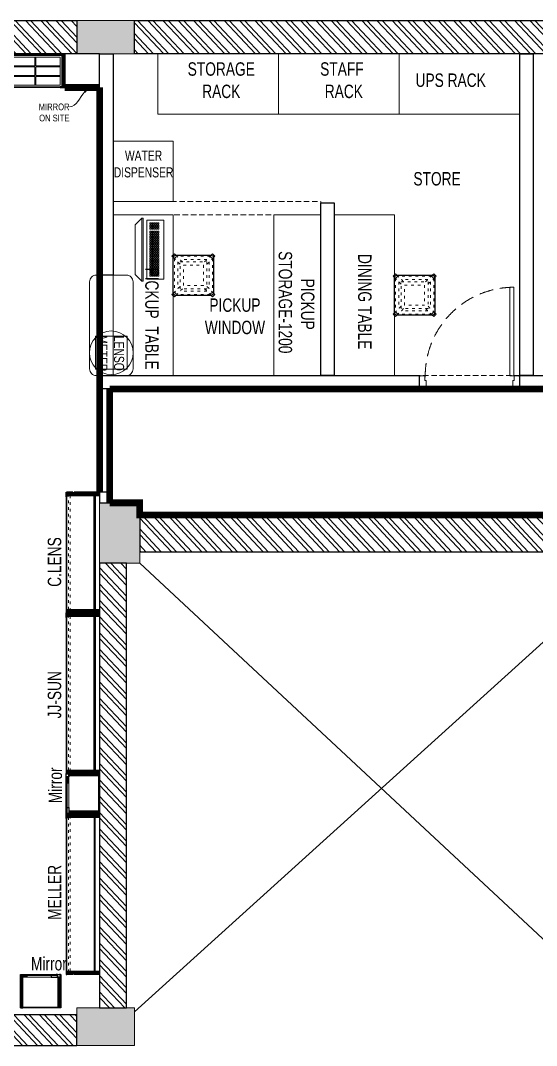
# Model space of a CAD drawing. Header units: feet. Extents: x 3559185 to 3582052, y -5471326 to -5463636.
# Drawn here: x 3568762 to 3572612, y -5471306 to -5463656 of the extents above; entities that cross this region are included whole.
import ezdxf
from ezdxf import colors
from ezdxf.entities.mleader import LeaderData, LeaderLine
from ezdxf.math import Vec2, Vec3

# ---------------------------------------------------------------- set-up
doc = ezdxf.new("R2010")
doc.units = ezdxf.units.FT
doc.header["$LTSCALE"] = 33
doc.header["$MEASUREMENT"] = 0
for name, pattern in [('a_p6_plan_L18$0$HIDDEN', [0.375, 0.25, -0.125]), ('ACAD_ISO03W100', [30, 12, -18]), ('HIDDEN2', [4.7625, 3.175, -1.5875])]:
    doc.linetypes.add(name, pattern=pattern)
doc.layers.add('A-WALL', color=1, linetype='Continuous')
doc.layers.add('LAMINATE FINISH', color=80, linetype='Continuous')
for name, color, linetype, lineweight in [('Column', 243, 'Continuous', 9), ('Door', 2, 'Continuous', 13), ('LENS-CURTAIN', 5, 'a_p6_plan_L18$0$HIDDEN', 9), ('LENS-DOOR', 34, 'Continuous', 20), ('LENS-PARTITION', 21, 'Continuous', 25), ('LENS-TEXT', 31, 'Continuous', 5), ('LENS_DIMENSION', 193, 'Continuous', 0), ('LENS_TEXT', 31, 'Continuous', 5), ('LK-EQPMT', 3, 'Continuous', 18), ('LK-FF&E WALL', 1, 'Continuous', 9), ('LK-FLUTTED FINISH', 20, 'Continuous', 30), ('LK-IT', 3, 'Continuous', 18), ('LK-MIRROR', 133, 'Continuous', 13), ('LK-TILES FINISH', 251, 'Continuous', 5), ('LN-ELEVATION-1', 81, 'Continuous', 25), ('LN-ELEVATION-2', 103, 'Continuous', 20), ('LN-ELEVATION-3', 125, 'Continuous', 18), ('LN-ELEVATION-4', 145, 'Continuous', 13), ('LN-ELEVATION-5', 167, 'Continuous', 5), ('LN-HATCH', 251, 'Continuous', 0), ('PLANO-TXT', 252, 'Continuous', 5)]:
    doc.layers.add(name, color=color, linetype=linetype, lineweight=lineweight)
doc.styles.add('LK TXT', font='GILC____.TTF', dxfattribs={"height": 100})
doc.styles.get("Standard").update_dxf_attribs({"font": 'GILC____.TTF'})
pattern_1 = [(313.11, (-2978852.49, 5467675.42), (60.7760807, 56.89315), []), (313.11, (-2978853.79, 5467636.19), (60.7760807, 56.89315), [])]
pattern_2 = [(45, (4209746.0415, 1706864.74), (-4.4901280605, 4.4901280605), [])]
pattern_3 = [(45, (4210046.0415, 1706864.74), (-4.4901280605, 4.4901280605), [])]
pattern_4 = [(45, (7858558.917, 3503823.203), (-4.4901280605, 4.4901280605), [])]

# ---------------------------------------------------------------- blocks, each defined once
blk = doc.blocks.new('A$C12d2271f')
at = {"layer": 'Column'}
h = blk.add_hatch(color=8, dxfattribs=at)
h.dxf.hatch_style = 1
h.paths.add_polyline_path([(-12700, 4050), (-12700, 3600), (-12400, 3600), (-12400, 4050)])
h.paths.add_polyline_path([(-12870, 7650), (-12870, 7400), (-12440, 7400), (-12440, 7650)])
h.paths.add_polyline_path([(-12870, 280), (-12870, 0), (-12440, 0), (-12440, 280)])
h.paths.add_polyline_path([(-15950, 4050), (-15950, 3600), (-15650, 3600), (-15650, 4050)])
h.paths.add_polyline_path([(-16110, 280), (-16110, 0), (-15680, 0), (-15680, 280)])
h.paths.add_polyline_path([(-19100, 280), (-19100, 0), (-18670, 0), (-18670, 280)])
h.paths.add_polyline_path([(-19100, 7650), (-19100, 7400), (-18670, 7400), (-18670, 7650)])
h.paths.add_polyline_path([(-16110, 7650), (-16110, 7400), (-15680, 7400), (-15680, 7650)])
h.paths.add_polyline_path([(-21990, 7650), (-21990, 7200), (-21690, 7200), (-21690, 7650)])
h.paths.add_polyline_path([(-21990, 4050), (-21990, 3600), (-21690, 3600), (-21690, 4050)])
h.paths.add_polyline_path([(-21990, 450), (-21990, 0), (-21690, 0), (-21690, 450)])
h = blk.add_hatch(color=8, dxfattribs=at)
h.dxf.hatch_style = 1
h.paths.add_polyline_path([(-370, 7650), (-370, 7400), (0, 7400), (0, 7650)])
h.paths.add_polyline_path([(-2375, 7650), (-2375, 7400), (-1945, 7400), (-1945, 7650)])
h.paths.add_polyline_path([(-2195, 4050), (-2195, 3600), (-1895, 3600), (-1895, 4050)])
h.paths.add_polyline_path([(-370, 280), (-370, 0), (-300, 0), (0, 0), (0, 280)])
h.paths.add_polyline_path([(-2380, 280), (-2380, 0), (-2310, 0), (-1945, 0), (-1945, 280)])
h.paths.add_polyline_path([(-5480, 4050), (-5480, 3600), (-5180, 3600), (-5180, 4050)])
h.paths.add_polyline_path([(-5575, 7650), (-5575, 7400), (-5145, 7400), (-5145, 7650)])
h.paths.add_polyline_path([(-5575, 280), (-5575, 0), (-5505, 0), (-5145, 0), (-5145, 280)])
h.paths.add_polyline_path([(-8810, 280), (-8810, 0), (-8740, 0), (-8380, 0), (-8380, 280)])
h.paths.add_polyline_path([(-8740, 4050), (-8740, 3600), (-8440, 3600), (-8440, 4050)])
h.paths.add_polyline_path([(-8810, 7650), (-8810, 7400), (-8380, 7400), (-8380, 7650)])
h.paths.add_polyline_path([(-10265, 626.3), (-10986.6, 626.3), (-10986.6, 214.1), (-10265, 214.1)], flags=9)
at = {"layer": 'LN-HATCH'}
h = blk.add_hatch(dxfattribs=at)
h.set_pattern_fill('ANSI32', color=256, scale=222, angle=268.11)
h.set_pattern_definition(pattern_1)
h.paths.add_polyline_path([(-8740, 3960), (-12400, 3960), (-12400, 3685), (-8740, 3685)])
h.paths.add_polyline_path([(-12500, 3600), (-12700, 3600), (-12700, 280), (-12500, 280)])
h.paths.add_polyline_path([(-8640, 280), (-8440, 280), (-8440, 3600), (-8640, 3600)])
h.paths.add_polyline_path([(-5215, 280), (-5415, 280), (-5415, 3600), (-5215, 3600)])
h.paths.add_polyline_path([(-5215, 4050), (-5415, 4050), (-5415, 7400), (-5215, 7400)])
h.paths.add_polyline_path([(-8380, 7650), (-5575, 7650), (-5575, 7400), (-8380, 7400)])
h.paths.add_polyline_path([(-12440, 7650), (-8810, 7650), (-8810, 7400), (-12440, 7400)])
h.paths.add_polyline_path([(-15680, 7650), (-12870, 7650), (-12870, 7400), (-15680, 7400)])
h.paths.add_polyline_path([(-18670, 7650), (-16110, 7650), (-16110, 7400), (-18670, 7400)])
h.paths.add_polyline_path([(-21690, 7650), (-19100, 7650), (-19100, 7400), (-21690, 7400)])
h.paths.add_polyline_path([(-5145, 7650), (-2375, 7650), (-2375, 7400), (-5145, 7400)])
h.paths.add_polyline_path([(-1945, 7650), (-1115, 7650), (-1115, 7400), (-1945, 7400)])
h.paths.add_polyline_path([(-1945, 7400), (-2195, 7400), (-2195, 5230), (-1945, 5230), (-1945, 5380), (-250, 5380), (-250, 5630), (-1945, 5630)])
h.paths.add_polyline_path([(-250, 7400), (0, 7400), (0, 280), (-250, 280)])
h.paths.add_polyline_path([(-370, 7650), (-465, 7650), (-465, 7400), (-370, 7400)])
h = blk.add_hatch(dxfattribs=at)
h.set_pattern_fill('ANSI32', color=256, scale=222, angle=268.11)
h.set_pattern_definition(pattern_1)
h.paths.add_polyline_path([(-21690, 0), (-19100, 0), (-19100, 230), (-21690, 230)])
h.paths.add_polyline_path([(-16110, 0), (-18670, 0), (-18670, 230), (-16110, 230)])
h.paths.add_polyline_path([(-15680, 0), (-12870, 0), (-12870, 230), (-15680, 230)])
h.paths.add_polyline_path([(-8380, 0), (-5575, 0), (-5575, 230), (-8380, 230)])
at = {"layer": 'A-WALL'}
for points in [[(-15680, 7650), (-12870, 7650), (-12870, 7400), (-15680, 7400)], [(-12440, 7650), (-8810, 7650), (-8810, 7400), (-12440, 7400)], [(-8740, 3960), (-12400, 3960), (-12400, 3685), (-8740, 3685)], [(-12500, 3600), (-12700, 3600), (-12700, 280), (-12500, 280)], [(-15680, 0), (-12870, 0), (-12870, 230), (-15680, 230)]]:
    blk.add_lwpolyline(points, close=True, dxfattribs=at)
for points in [[(-8740, 3600), (-12440, 250)], [(-12400, 3600), (-8810, 250)]]:
    blk.add_lwpolyline(points, dxfattribs=at)
at = {"layer": 'Column'}
for points in [[(-12440, 7650), (-12440, 7400), (-12870, 7400), (-12870, 7650)], [(-12700, 3600), (-12700, 4050), (-12400, 4050), (-12400, 3600)], [(-12440, 280), (-12440, 0), (-12870, 0), (-12870, 280)]]:
    blk.add_lwpolyline(points, close=True, dxfattribs=at)
blk = doc.blocks.new('JJ SH 1200')
at = {"layer": 'LN-HATCH', "ltscale": 0.5}
h = blk.add_hatch(dxfattribs=at)
h.set_pattern_fill('ANSI31', color=256, scale=2)
h.set_pattern_definition([(45, (4097187.331, 1708800.267), (-4.4901280605, 4.4901280605), [])])
h.paths.add_polyline_path([(792.1, 220), (792.1, 30), (786.1, 30), (786.1, 20), (792.1, 20), (792.1, -24), (767.1, -24), (767.1, 220)])
h.paths.add_polyline_path([(-382.9, 180), (767.1, 180), (767.1, 186), (-382.9, 186)])
h.paths.add_polyline_path([(757.1, -24), (757.1, -30), (792.1, -30), (792.1, -24)])
h.paths.add_polyline_path([(-407.9, 220), (-407.9, 30), (-401.9, 30), (-401.9, 20), (-407.9, 20), (-407.9, -24), (-382.9, -24), (-382.9, 220)])
h.paths.add_polyline_path([(-372.9, -24), (-372.9, -30), (-407.9, -30), (-407.9, -24)])
at = {"layer": 'LN-ELEVATION-1', "ltscale": 0.5}
for points in [[(-407.9, 220), (-407.9, 30), (-401.9, 30), (-401.9, 20), (-407.9, 20), (-407.9, -24), (-382.9, -24), (-382.9, 220)], [(-382.9, 180), (767.1, 180), (767.1, 186), (-382.9, 186)], [(792.1, 220), (792.1, 30), (786.1, 30), (786.1, 20), (792.1, 20), (792.1, -24), (767.1, -24), (767.1, 220)], [(-372.9, -24), (-372.9, -30), (-407.9, -30), (-407.9, -24)], [(757.1, -24), (757.1, -30), (792.1, -30), (792.1, -24)]]:
    blk.add_lwpolyline(points, close=True, dxfattribs=at)
at = {"layer": 'LN-ELEVATION-3', "ltscale": 0.5}
for p, q in [((767.1, 220), (-382.9, 220)), ((757.1, -24), (-372.9, -24)), ((-372.9, -30), (757.1, -30))]:
    blk.add_line(p, q, dxfattribs=at)
at = {"layer": 'LN-ELEVATION-4', "linetype": 'ACAD_ISO03W100', "ltscale": 0.05}
blk.add_lwpolyline([(767.1, 0), (-382.9, 0), (-382.9, -12), (767.1, -12)], close=True, dxfattribs=at)
blk = doc.blocks.new('CLENS 600 TYPE 6')
at = {"layer": 'LN-ELEVATION-1', "ltscale": 0.5}
blk.add_lwpolyline([(130, -225), (-130, -225, -0.414214), (-150, -205), (-150, 55, -0.414214), (-130, 75), (130, 75, -0.414214), (150, 55), (150, -205, -0.414214)], format="xyb", close=True, dxfattribs=at)
at = {"layer": 'LN-ELEVATION-3', "linetype": 'ACAD_ISO03W100', "ltscale": 0.05}
for p, q in [((-100, 7.3), (-142.4, 49.7)), ((-142.4, -199.7), (-142.4, 49.7)), ((-82.3, 25), (-124.7, 67.4)), ((124.7, 67.4), (-124.7, 67.4)), ((-117.4, -174.7), (-117.4, 24.7)), ((99.7, 42.4), (-99.7, 42.4)), ((82.3, 25), (124.7, 67.4)), ((100, 7.3), (142.4, 49.7)), ((117.4, -174.7), (117.4, 24.7)), ((142.4, -199.7), (142.4, 49.7)), ((-100, -157.3), (-142.4, -199.7)), ((-82.3, -175), (-124.7, -217.4)), ((124.7, -217.4), (-124.7, -217.4)), ((99.7, -192.4), (-99.7, -192.4)), ((82.3, -175), (124.7, -217.4)), ((100, -157.3), (142.4, -199.7))]:
    blk.add_line(p, q, dxfattribs=at)
for points in [[(-132.2, 74.9), (-124.7, 67.4), (-142.4, 49.7), (-149.9, 57.2)], [(132.2, 74.9), (124.7, 67.4), (142.4, 49.7), (149.9, 57.2)], [(-132.2, -224.9), (-124.7, -217.4), (-142.4, -199.7), (-149.9, -207.2)], [(132.2, -224.9), (124.7, -217.4), (142.4, -199.7), (149.9, -207.2)]]:
    blk.add_lwpolyline(points, dxfattribs=at)
for points in [[(100, -175), (-100, -175), (-100, 25), (100, 25)], [(75, -150), (-75, -150), (-75, 0), (75, 0)]]:
    blk.add_lwpolyline(points, close=True, dxfattribs=at)
at = {"layer": 'LN-ELEVATION-5', "ltscale": 0.5}
for points in [[(-149.9, 57.2), (-160.1, 67.4), (-142.4, 85.1), (-132.2, 74.9)], [(149.9, 57.2), (160.1, 67.4), (142.4, 85.1), (132.2, 74.9)], [(-149.9, -207.2), (-160.1, -217.4), (-142.4, -235.1), (-132.2, -224.9)], [(149.9, -207.2), (160.1, -217.4), (142.4, -235.1), (132.2, -224.9)]]:
    blk.add_lwpolyline(points, dxfattribs=at)
blk = doc.blocks.new('*U25')
at = {"layer": 'LK-EQPMT', "ltscale": 12}
blk.add_lwpolyline([(6, 4.9), (-6, 4.9), (-6, -4.9), (6, -4.9)], close=True, dxfattribs=at)
blk = doc.blocks.new('*U26')
at = {"color": 0, "linetype": 'ByBlock', "lineweight": -2}
for p in [(0, 0), (18, 0), (35.9, 0), (53.9, 0), (71.8, 0), (89.8, 0), (107.8, 0), (125.7, 0), (143.7, 0), (161.6, 0), (179.6, 0), (197.6, 0), (215.5, 0), (233.5, 0), (251.4, 0), (269.4, 0), (287.4, 0), (305.3, 0), (323.3, 0), (0, -14.7), (0, -29.5), (0, -44.2), (0, -59), (18, -14.7), (18, -29.5), (18, -44.2), (18, -59), (35.9, -14.7), (35.9, -29.5), (35.9, -44.2), (35.9, -59), (53.9, -14.7), (53.9, -29.5), (53.9, -44.2), (53.9, -59), (71.8, -14.7), (71.8, -29.5), (71.8, -44.2), (71.8, -59), (89.8, -14.7), (89.8, -29.5), (89.8, -44.2), (89.8, -59), (107.8, -14.7), (107.8, -29.5), (107.8, -44.2), (107.8, -59), (125.7, -14.7), (125.7, -29.5), (125.7, -44.2), (125.7, -59), (143.7, -14.7), (143.7, -29.5), (143.7, -44.2), (143.7, -59), (161.6, -14.7), (161.6, -29.5), (161.6, -44.2), (161.6, -59), (179.6, -14.7), (179.6, -29.5), (179.6, -44.2), (179.6, -59), (197.6, -14.7), (197.6, -29.5), (197.6, -44.2), (197.6, -59), (215.5, -14.7), (215.5, -29.5), (215.5, -44.2), (215.5, -59), (233.5, -14.7), (233.5, -29.5), (233.5, -44.2), (233.5, -59), (251.4, -14.7), (251.4, -29.5), (251.4, -44.2), (251.4, -59), (269.4, -14.7), (269.4, -29.5), (269.4, -44.2), (269.4, -59), (287.4, -14.7), (287.4, -29.5), (287.4, -44.2), (287.4, -59), (305.3, -14.7), (305.3, -29.5), (305.3, -44.2), (305.3, -59), (323.3, -14.7), (323.3, -29.5), (323.3, -44.2), (323.3, -59)]:
    blk.add_blockref('*U25', p, dxfattribs=at)
blk = doc.blocks.new('*U23')
at = {"layer": 'LK-EQPMT', "ltscale": 12}
blk.add_lwpolyline([(6, 4.9), (-6, 4.9), (-6, -4.9), (6, -4.9)], close=True, dxfattribs=at)
blk = doc.blocks.new('*U24')
at = {"color": 0, "linetype": 'ByBlock', "lineweight": -2}
for p in [(0, 0), (18, 0), (35.9, 0), (0, -14.7), (0, -29.5), (0, -44.2), (0, -59), (18, -14.7), (18, -29.5), (18, -44.2), (18, -59), (35.9, -14.7), (35.9, -29.5), (35.9, -44.2), (35.9, -59)]:
    blk.add_blockref('*U23', p, dxfattribs=at)
blk = doc.blocks.new('*U18')
at = {"ltscale": 12}
blk.add_lwpolyline([(8, 0), (8, 129.1), (448, 129.1), (448, 0)], close=True, dxfattribs=at)
for name, p in [('*U26', (35.2, 101.6)), ('*U24', (386.6, 101.6))]:
    blk.add_blockref(name, p)
blk = doc.blocks.new('Pickup table PC')
at = {"layer": 'LN-ELEVATION-2', "ltscale": 0.5}
for points in [[(470, 50), (0, 50), (0, 62), (470, 62)], [(420, 0), (50, 0), (0, 50), (470, 50)]]:
    blk.add_lwpolyline(points, close=True, dxfattribs=at)
blk = doc.blocks.new('*U48')
at = {"layer": 'LENS-DOOR'}
for p, q in [((548121.7, 1779235.3), (548121.7, 1778573.8)), ((548121.7, 1779235.3), (548153, 1779235.3)), ((548153, 1778573.8), (548153, 1779235.3)), ((547447.3, 1778568.6), (547452.5, 1778568.6)), ((547447.3, 1778484.1), (547447.3, 1778568.6)), ((547452.5, 1778573.8), (547488.9, 1778573.8)), ((547452.5, 1778568.6), (547452.5, 1778573.8)), ((547488.9, 1778539.9), (547488.9, 1778573.8)), ((548121.7, 1778573.8), (548153, 1778573.8)), ((548192.1, 1778573.8), (548155.6, 1778573.8)), ((548155.6, 1778539.9), (548155.6, 1778573.8)), ((548192.1, 1778568.6), (548192.1, 1778573.8)), ((548197.3, 1778568.6), (548192.1, 1778568.6)), ((548197.3, 1778484.1), (548197.3, 1778568.6)), ((547447.3, 1778484.1), (547452.5, 1778484.1)), ((547452.5, 1778478.9), (547452.5, 1778484.1)), ((547452.5, 1778478.9), (547499.3, 1778478.9)), ((547488.9, 1778539.9), (547499.3, 1778539.9)), ((547499.3, 1778478.9), (547499.3, 1778539.9)), ((548145.2, 1778478.9), (548145.2, 1778539.9)), ((548155.6, 1778539.9), (548145.2, 1778539.9)), ((548192.1, 1778478.9), (548145.2, 1778478.9)), ((548192.1, 1778478.9), (548192.1, 1778484.1)), ((548197.3, 1778484.1), (548192.1, 1778484.1))]:
    blk.add_line(p, q, dxfattribs=at)
at = {"layer": 'LENS-DOOR', "color": 7, "linetype": 'HIDDEN2'}
blk.add_ellipse((548153, 1778573.8), major_axis=(-661.5, 0), ratio=1, start_param=-1.570791, end_param=0.051209, dxfattribs=at)
blk = doc.blocks.new('Stool')
at = {"layer": 'LN-ELEVATION-1', "ltscale": 0.5}
blk.add_lwpolyline([(-130, 300), (130, 300, -0.414214), (150, 280), (150, 20, -0.414214), (130, 0), (-130, 0, -0.414214), (-150, 20), (-150, 280, -0.414214)], format="xyb", close=True, dxfattribs=at)
at = {"layer": 'LN-ELEVATION-3', "linetype": 'ACAD_ISO03W100', "ltscale": 0.05}
for p, q in [((-100, 232.3), (-142.4, 274.7)), ((-142.4, 274.7), (-142.4, 25.3)), ((-82.3, 250), (-124.7, 292.4)), ((-124.7, 292.4), (124.7, 292.4)), ((-117.4, 249.7), (-117.4, 50.3)), ((-99.7, 267.4), (99.7, 267.4)), ((82.3, 250), (124.7, 292.4)), ((100, 232.3), (142.4, 274.7)), ((117.4, 249.7), (117.4, 50.3)), ((142.4, 274.7), (142.4, 25.3)), ((-100, 67.7), (-142.4, 25.3)), ((-82.3, 50), (-124.7, 7.6)), ((-124.7, 7.6), (124.7, 7.6)), ((-99.7, 32.6), (99.7, 32.6)), ((82.3, 50), (124.7, 7.6)), ((100, 67.7), (142.4, 25.3))]:
    blk.add_line(p, q, dxfattribs=at)
for points in [[(-132.2, 299.9), (-124.7, 292.4), (-142.4, 274.7), (-149.9, 282.2)], [(132.2, 299.9), (124.7, 292.4), (142.4, 274.7), (149.9, 282.2)], [(-132.2, 0.1), (-124.7, 7.6), (-142.4, 25.3), (-149.9, 17.8)], [(132.2, 0.1), (124.7, 7.6), (142.4, 25.3), (149.9, 17.8)]]:
    blk.add_lwpolyline(points, dxfattribs=at)
for points in [[(-100, 250), (100, 250), (100, 50), (-100, 50)], [(-75, 225), (75, 225), (75, 75), (-75, 75)]]:
    blk.add_lwpolyline(points, close=True, dxfattribs=at)
at = {"layer": 'LN-ELEVATION-5', "ltscale": 0.5}
for points in [[(-149.9, 282.2), (-160.1, 292.4), (-142.4, 310.1), (-132.2, 299.9)], [(149.9, 282.2), (160.1, 292.4), (142.4, 310.1), (132.2, 299.9)], [(-149.9, 17.8), (-160.1, 7.6), (-142.4, -10.1), (-132.2, 0.1)], [(149.9, 17.8), (160.1, 7.6), (142.4, -10.1), (132.2, 0.1)]]:
    blk.add_lwpolyline(points, dxfattribs=at)
blk = doc.blocks.new('MIRROR')
at = {"layer": 'LN-HATCH', "ltscale": 0.5}
h = blk.add_hatch(dxfattribs=at)
h.set_pattern_fill('ANSI31', color=256, scale=2)
h.set_pattern_definition([(45, (4060433.7416, 1708720.787), (-4.4901280605, 4.4901280605), [])])
h.paths.add_polyline_path([(212.9, 101.3), (230.9, 101.3), (230.9, -127.7), (212.9, -127.7)])
h.paths.add_polyline_path([(230.9, 95.3), (494.9, 95.3), (494.9, 101.3), (230.9, 101.3)])
h.paths.add_polyline_path([(512.9, 101.3), (494.9, 101.3), (494.9, -127.7), (512.9, -127.7)])
at = {"layer": 'Defpoints'}
blk.add_lwpolyline([(512.9, 101.3), (212.9, 101.3), (212.9, -148.7), (512.9, -148.7)], close=True, dxfattribs=at)
at = {"layer": 'LN-ELEVATION-1'}
for points in [[(212.9, 101.3), (230.9, 101.3), (230.9, -127.7), (212.9, -127.7)], [(230.9, 95.3), (494.9, 95.3), (494.9, 101.3), (230.9, 101.3)], [(512.9, 101.3), (494.9, 101.3), (494.9, -127.7), (512.9, -127.7)], [(259.9, -141.7), (259.9, -127.7), (214.9, -127.7), (214.9, -148.7), (223.9, -148.7), (223.9, -147.2), (216.4, -147.2), (216.4, -141.7)], [(442.9, -141.7), (442.9, -127.7), (487.9, -127.7), (487.9, -148.7), (478.9, -148.7), (478.9, -147.2), (486.4, -147.2), (486.4, -141.7)], [(504.9, -148.7), (504.9, -147.2), (509.4, -147.2), (509.4, -129.2), (487.9, -129.2), (487.9, -127.7), (510.9, -127.7), (510.9, -148.7)]]:
    blk.add_lwpolyline(points, close=True, dxfattribs=at)
at = {"layer": 'LN-ELEVATION-2', "color": 4, "lineweight": 0}
blk.add_lwpolyline([(216.4, -141.7), (486.4, -141.7), (486.4, -147.2), (216.4, -147.2)], close=True, dxfattribs=at)
at = {"layer": 'LN-ELEVATION-2'}
blk.add_lwpolyline([(259.9, -141.7), (442.9, -141.7), (442.9, -127.7), (259.9, -127.7)], close=True, dxfattribs=at)
at = {"layer": 'LN-ELEVATION-4', "ltscale": 0.5}
blk.add_line((478.9, -148.7), (223.9, -148.7), dxfattribs=at)
blk = doc.blocks.new('CLENS 900')
at = {"layer": 'LN-HATCH', "ltscale": 0.5}
h = blk.add_hatch(dxfattribs=at)
h.set_pattern_fill('ANSI31', color=256, scale=50)
h.set_pattern_definition([(45, (911.795, 250), (-4.419417, 4.419417), [])])
h.paths.add_polyline_path([(0, 250), (0, 60), (6, 60), (6, 50), (0, 50), (0, 6), (25, 6), (25, 250)])
h = blk.add_hatch(dxfattribs=at)
h.set_pattern_fill('ANSI31', color=256, scale=2)
h.set_pattern_definition(pattern_2)
h.paths.add_polyline_path([(900, 250), (900, 60), (894, 60), (894, 50), (900, 50), (900, 6), (875, 6), (875, 250)])
h = blk.add_hatch(dxfattribs=at)
h.set_pattern_fill('ANSI31', color=256, scale=2)
h.set_pattern_definition(pattern_3)
h.paths.add_polyline_path([(875, 210), (25, 210), (25, 216), (875, 216)])
h = blk.add_hatch(dxfattribs=at)
h.set_pattern_fill('ANSI31', color=256, scale=2)
h.set_pattern_definition(pattern_3)
h.paths.add_polyline_path([(35, 6), (35, 0), (0, 0), (0, 6)])
h = blk.add_hatch(dxfattribs=at)
h.set_pattern_fill('ANSI31', color=256, scale=2)
h.set_pattern_definition(pattern_2)
h.paths.add_polyline_path([(865, 6), (865, 0), (900, 0), (900, 6)])
at = {"layer": 'LN-ELEVATION-1', "ltscale": 0.5}
for points in [[(0, 250), (0, 60), (6, 60), (6, 50), (0, 50), (0, 6), (25, 6), (25, 250)], [(900, 250), (900, 60), (894, 60), (894, 50), (900, 50), (900, 6), (875, 6), (875, 250)], [(875, 210), (25, 210), (25, 216), (875, 216)], [(35, 6), (35, 0), (0, 0), (0, 6)], [(865, 6), (865, 0), (900, 0), (900, 6)]]:
    blk.add_lwpolyline(points, close=True, dxfattribs=at)
at = {"layer": 'LN-ELEVATION-3', "ltscale": 0.5}
for p, q in [((25, 250), (875, 250)), ((35, 6), (865, 6)), ((865, 0), (35, 0))]:
    blk.add_line(p, q, dxfattribs=at)
at = {"layer": 'LN-ELEVATION-4', "linetype": 'ACAD_ISO03W100', "ltscale": 0.05}
blk.add_lwpolyline([(25, 30), (875, 30), (875, 18), (25, 18)], close=True, dxfattribs=at)
blk = doc.blocks.new('VC HD 1010')
at = {"layer": 'LN-HATCH', "ltscale": 0.5}
h = blk.add_hatch(dxfattribs=at)
h.set_pattern_fill('ANSI31', color=256, scale=2)
h.set_pattern_definition([(45, (3761554.586, 1795022.936), (-4.490128061, 4.490128061), [])])
h.paths.add_polyline_path([(-505.2, 24), (-505.2, -166), (-499.2, -166), (-499.2, -176), (-505.2, -176), (-505.2, -220), (-487.2, -220), (-487.2, 24)])
h = blk.add_hatch(dxfattribs=at)
h.set_pattern_fill('ANSI31', color=256, scale=2)
h.set_pattern_definition(pattern_4)
h.paths.add_polyline_path([(504.8, 24), (504.8, -166), (498.8, -166), (498.8, -176), (504.8, -176), (504.8, -220), (486.8, -220), (486.8, 24)])
h = blk.add_hatch(dxfattribs=at)
h.set_pattern_fill('ANSI31', color=256, scale=2)
h.set_pattern_definition([(45, (7858741.917, 3503823.203), (-4.4901280605, 4.4901280605), [])])
h.paths.add_polyline_path([(-470.2, -220), (-470.2, -226), (-505.2, -226), (-505.2, -220)])
h = blk.add_hatch(dxfattribs=at)
h.set_pattern_fill('ANSI31', color=256, scale=2)
h.set_pattern_definition(pattern_4)
h.paths.add_polyline_path([(476.8, -220), (476.8, -226), (511.8, -226), (511.8, -220)])
at = {"layer": 'LN-ELEVATION-1', "ltscale": 0.5}
for points in [[(-505.2, 24), (-505.2, -166), (-499.2, -166), (-499.2, -176), (-505.2, -176), (-505.2, -220), (-487.2, -220), (-487.2, 24)], [(486.8, 12), (-487.2, 12), (-487.2, 18), (486.8, 18)], [(504.8, 24), (504.8, -166), (498.8, -166), (498.8, -176), (504.8, -176), (504.8, -220), (486.8, -220), (486.8, 24)], [(-470.2, -220), (-470.2, -226), (-505.2, -226), (-505.2, -220)], [(469.8, -220), (469.8, -226), (504.8, -226), (504.8, -220)]]:
    blk.add_lwpolyline(points, close=True, dxfattribs=at)
at = {"layer": 'LN-ELEVATION-2', "ltscale": 0.5}
blk.add_lwpolyline([(470.2, 0), (-470.2, 0), (-470.2, -208), (470.2, -208)], close=True, dxfattribs=at)
at = {"layer": 'LN-ELEVATION-3', "ltscale": 0.5}
for p, q in [((-487.2, 24), (486.8, 24)), ((-470.2, -220), (469.8, -220)), ((469.8, -226), (-470.2, -226))]:
    blk.add_line(p, q, dxfattribs=at)
for points in [[(-470.2, 0), (-288.5, 0), (-288.5, -64), (-470.2, -64)], [(-280.5, 0), (-98.8, 0), (-98.8, -64), (-280.5, -64)], [(-90.8, 0), (90.8, 0), (90.8, -64), (-90.8, -64)], [(98.8, 0), (280.5, 0), (280.5, -64), (98.8, -64)], [(288.5, 0), (470.2, 0), (470.2, -64), (288.5, -64)], [(-470.2, -136), (-288.5, -136), (-288.5, -72), (-470.2, -72)], [(-280.5, -72), (-98.8, -72), (-98.8, -136), (-280.5, -136)], [(-90.8, -72), (90.8, -72), (90.8, -136), (-90.8, -136)], [(98.8, -72), (280.5, -72), (280.5, -136), (98.8, -136)], [(288.5, -72), (470.2, -72), (470.2, -136), (288.5, -136)], [(-470.2, -144), (-288.5, -144), (-288.5, -208), (-470.2, -208)], [(-280.5, -144), (-98.8, -144), (-98.8, -208), (-280.5, -208)], [(-90.8, -144), (90.8, -144), (90.8, -208), (-90.8, -208)], [(98.8, -144), (280.5, -144), (280.5, -208), (98.8, -208)], [(288.5, -144), (470.2, -144), (470.2, -208), (288.5, -208)]]:
    blk.add_lwpolyline(points, close=True, dxfattribs=at)

msp = doc.modelspace()

# ---------------------------------------------------------------- linework, layer by layer
at = {"layer": 'LAMINATE FINISH', "color": 85, "linetype": 'ACAD_ISO03W100', "ltscale": 0.05, "const_width": 50}
msp.add_lwpolyline([(3572487.4, -5466406.1), (3571737.4, -5466406.1)], dxfattribs=at)
at = {"layer": 'LENS-CURTAIN', "ltscale": 5}
for points in [[(3569452.4, -5465006.1), (3571002.4, -5465006.1), (3571002.4, -5465106.1), (3569452.4, -5465106.1)], [(3569452.4, -5466306.1), (3569452.4, -5465556.1), (3569352.4, -5465556.1), (3569352.4, -5466306.1)], [(3571737.4, -5466406.1), (3572487.4, -5466406.1), (3572487.4, -5466306.1), (3571737.4, -5466306.1)], [(3569427.4, -5467176.1), (3569352.4, -5467176.1), (3569352.4, -5466406.1), (3569427.4, -5466406.1)]]:
    msp.add_lwpolyline(points, close=True, dxfattribs=at)
at = {"layer": 'LENS-PARTITION'}
for points in [[(3569092.4, -5464156.1), (3569352.4, -5464156.1), (3569352.4, -5463906.1), (3569092.4, -5463906.1)], [(3569352.4, -5465556.1), (3569352.4, -5463906.1), (3569452.4, -5463906.1), (3569452.4, -5465556.1)], [(3572587.4, -5466306.1), (3572487.4, -5466306.1), (3572487.4, -5463906.1), (3572587.4, -5463906.1)], [(3571002.4, -5466306.1), (3571002.4, -5465016.1), (3571102.4, -5465016.1), (3571102.4, -5466306.1)], [(3571737.4, -5466406.1), (3569352.4, -5466406.1), (3569352.4, -5466306.1), (3571737.4, -5466306.1)], [(3572487.4, -5466306.1), (3574187.4, -5466306.1), (3574187.4, -5466406.1), (3572487.4, -5466406.1)], [(3569352.4, -5467256.1), (3569427.4, -5467256.1), (3569427.4, -5467176.1), (3569352.4, -5467176.1)]]:
    msp.add_lwpolyline(points, close=True, dxfattribs=at)
at = {"layer": 'LK-EQPMT'}
msp.add_lwpolyline([(3569322.4, -5466259), (3569557.4, -5466259), (3569557.4, -5466013), (3569322.4, -5466013)], close=True, dxfattribs=at)
at = {"layer": 'LK-FF&E WALL'}
for points in [[(3570687.4, -5463906.1), (3569787.4, -5463906.1), (3569787.4, -5464356.1), (3570687.4, -5464356.1)], [(3571587.4, -5463906.1), (3570687.4, -5463906.1), (3570687.4, -5464356.1), (3571587.4, -5464356.1)], [(3572487.4, -5463906.1), (3571587.4, -5463906.1), (3571587.4, -5464356.1), (3572487.4, -5464356.1)], [(3569452.4, -5465006.1), (3569902.4, -5465006.1), (3569902.4, -5464556.1), (3569452.4, -5464556.1)], [(3569452.4, -5465106.1), (3569452.4, -5466306.1), (3569902.4, -5466306.1), (3569902.4, -5465106.1)], [(3570652.4, -5465106.1), (3571002.4, -5465106.1), (3571002.4, -5466306.1), (3570652.4, -5466306.1)], [(3571102.4, -5465106.1), (3571102.4, -5466306.1), (3571552.4, -5466306.1), (3571552.4, -5465106.1)]]:
    msp.add_lwpolyline(points, close=True, dxfattribs=at)
msp.add_lwpolyline([(3569327.4, -5465556.1), (3569552.4, -5465556.1, -0.414214), (3569602.4, -5465606.1), (3569602.4, -5466256.1, -0.414214), (3569552.4, -5466306.1), (3569327.4, -5466306.1, -0.414214), (3569277.4, -5466256.1), (3569277.4, -5465606.1, -0.414214)], format="xyb", close=True, dxfattribs=at)
msp.add_circle((3569439.9, -5466136), 162.5, dxfattribs=at)
at = {"layer": 'LK-FLUTTED FINISH', "linetype": 'ACAD_ISO03W100', "ltscale": 0.05, "const_width": 50}
msp.add_lwpolyline([(3569352.4, -5464156.1), (3569352.4, -5467176.1)], dxfattribs=at)
at = {"layer": 'LK-MIRROR', "linetype": 'ACAD_ISO03W100', "ltscale": 0.05, "const_width": 50}
msp.add_lwpolyline([(3569352.4, -5464156.1), (3569092.4, -5464156.1)], dxfattribs=at)
at = {"layer": 'LK-TILES FINISH', "color": 212, "linetype": 'ACAD_ISO03W100', "ltscale": 0.05, "const_width": 50}
for points in [[(3572487.4, -5466406.1), (3574187.4, -5466406.1), (3574187.4, -5465556.1), (3574987.4, -5465556.1), (3574987.4, -5469426.1), (3573612.4, -5469426.1), (3573612.4, -5467256.1), (3573312.4, -5467256.1), (3573312.4, -5467346.1), (3569652.4, -5467346.1), (3569652.4, -5467256.1), (3569427.4, -5467256.1)], [(3569427.4, -5466406.1), (3571737.4, -5466406.1)], [(3569427.4, -5467256.1), (3569427.4, -5466406.1)]]:
    msp.add_lwpolyline(points, dxfattribs=at)

# ---------------------------------------------------------------- block references
at = {"layer": 'Door'}
msp.add_blockref('*U48', (3024290.1, -7244882.5), dxfattribs=at)
at = {"layer": 'LENS_DIMENSION'}
msp.add_blockref('A$C12d2271f', (3582052.4, -5471306.1), dxfattribs=at)
at = {"layer": 'LK-FF&E WALL'}
msp.add_blockref('VC HD 1010', (3568587.5, -5463930.1), dxfattribs=at)
for name, p, rotation in [('CLENS 600 TYPE 6', (3569977.4, -5465557.9), 89.99999999999991), ('Stool', (3571552.4, -5465706.1), 270), ('CLENS 900', (3569102.4, -5467176.1), 270), ('JJ SH 1200', (3569132.4, -5469984.1), 270)]:
    msp.add_blockref(name, p, dxfattribs=dict(at, rotation=rotation))
at = {"layer": 'LK-FF&E WALL', "xscale": -1}
for name, p, rotation in [('JJ SH 1200', (3569132.4, -5468868.2), 270), ('MIRROR', (3569251, -5469789.1), 270), ('MIRROR', (3568549.4, -5470924.8), 180)]:
    msp.add_blockref(name, p, dxfattribs=dict(at, rotation=rotation))
at = {"layer": 'LK-IT', "rotation": 270}
msp.add_blockref('Pickup table PC', (3569616.5, -5465130.7), dxfattribs=at)
at = {"layer": 'LK-IT', "ltscale": 0.5, "rotation": 89.99999999999991}
msp.add_blockref('*U18', (3569832.7, -5465593.7), dxfattribs=at)

# ---------------------------------------------------------------- texts
at = {"layer": 'LENS-TEXT', "color": 0, "linetype": 'Continuous', "ltscale": 3, "attachment_point": 5, "style": 'LK TXT'}
for s, width, gutter_width, insert, char_height in [('STORAGE \\PRACK', 1099.487, 1, (3570260.1, -5464102.3), 100), ('STAFF\\P RACK', 1099.487, 1, (3571160.1, -5464102.3), 100), ('UPS RACK', 1099.487, 1, (3571971.5, -5464102.3), 100), ('WATER \\PDISPENSER', 264.162, 0.75, (3569680.4, -5464727.6), 75)]:
    msp.add_mtext_dynamic_manual_height_columns(s, width=width, gutter_width=gutter_width, heights=[0], dxfattribs=dict(at, insert=insert, char_height=char_height))
at = {"layer": 'LENS-TEXT', "color": 0, "linetype": 'Continuous', "ltscale": 3, "attachment_point": 5, "rotation": 270, "style": 'LK TXT'}
for s, width, gutter_width, insert, char_height in [(' PICKUP STORAGE-1200', 1099.487, 1, (3570820.8, -5465759.2), 100), ('DINING TABLE', 783.964, 1, (3571330.4, -5465754.7), 100), ('PICKUP  TABLE  ', 783.964, 1, (3569742.2, -5465881.1), 100), ('LENSO\\PMETER', 353.056, 0.5, (3569435, -5466140.3), 75)]:
    msp.add_mtext_dynamic_manual_height_columns(s, width=width, gutter_width=gutter_width, heights=[0], dxfattribs=dict(at, insert=insert, char_height=char_height))
at = {"layer": 'LENS_TEXT', "linetype": 'Continuous', "ltscale": 3, "char_height": 100, "attachment_point": 5}
for s, insert in [('STORE', (3571870, -5464838.1)), ('PICKUP WINDOW', (3570362.1, -5465864.4))]:
    msp.add_mtext_dynamic_manual_height_columns(s, width=730.507, gutter_width=1, heights=[0], dxfattribs=dict(at, insert=insert))
at = {"layer": 'LENS_TEXT', "linetype": 'Continuous', "ltscale": 3, "insert": (3569022.4, -5469364.5), "char_height": 100, "width": 324.474, "attachment_point": 5, "rotation": 90, "style": 'LK TXT'}
msp.add_mtext('{\\C7;Mirror}', dxfattribs=at)
at = {"layer": 'LENS_TEXT', "linetype": 'Continuous', "ltscale": 3, "insert": (3568973.9, -5470696.1), "char_height": 100, "width": 324.474, "attachment_point": 5, "style": 'LK TXT'}
msp.add_mtext('{\\C7;Mirror}', dxfattribs=at)
at = {"layer": 'PLANO-TXT', "linetype": 'Continuous', "ltscale": 3, "char_height": 100, "width": 244.677, "attachment_point": 5, "rotation": 90, "style": 'LK TXT'}
for s, insert in [('C.LENS', (3569016.5, -5467697.8)), ('JJ-SUN', (3569016.5, -5468688.6)), ('MELLER', (3569016.5, -5470163.6))]:
    msp.add_mtext(s, dxfattribs=dict(at, insert=insert))

# ---------------------------------------------------------------- leaders
at = {"layer": 'LENS-TEXT', "color": 7}
ml = msp.add_multileader_mtext('Standard', dxfattribs=at)
ml.set_content('\\pxqr,t3;{\\C0;MIRROR ON SITE}', color=1)
ml.set_leader_properties(color=256, linetype='ByLayer', lineweight=-1)
ml.build(insert=Vec2(0, 0))
ml.multileader.update_dxf_attribs({"leader_type": 2, "dogleg_length": 0.36, "arrow_head_size": 50})
ctx = ml.context
ctx.base_point, ctx.char_height, ctx.arrow_head_size, ctx.landing_gap_size, ctx.plane_origin = Vec3(3568961.3, -5464301.2, 0), 50, 50, 0.09, Vec3(3569800.3, -5463838.6, 0)
ctx.text_align_type = 2
notes = []
notes.append((ctx, [(0, (1, 1, 0), (3569128.3, -5464301.2, 0), (-1, 0), 0.36, [(0, [(3569276.5, -5464156.1, 0)], 0, [])])]))
ctx.mtext.insert, ctx.mtext.width, ctx.mtext.alignment, ctx.mtext.flow_direction = Vec3(3569127.9, -5464275.8, 0), 237.261, 3, 5
for ctx, leaders in notes:
    for number, flags, end, landing, length, lines in leaders:
        leader = LeaderData()
        leader.index, (leader.has_last_leader_line, leader.has_dogleg_vector, leader.attachment_direction) = number, flags
        leader.last_leader_point, leader.dogleg_vector, leader.dogleg_length = Vec3(end), Vec3(landing), length
        for number, points, colour, breaks in lines:
            line = LeaderLine()
            line.index, line.vertices, line.color, line.breaks = number, Vec3.list(points), colors.encode_raw_color(colour), breaks
            leader.lines.append(line)
        ctx.leaders.append(leader)

doc.saveas('drawing.dxf')
